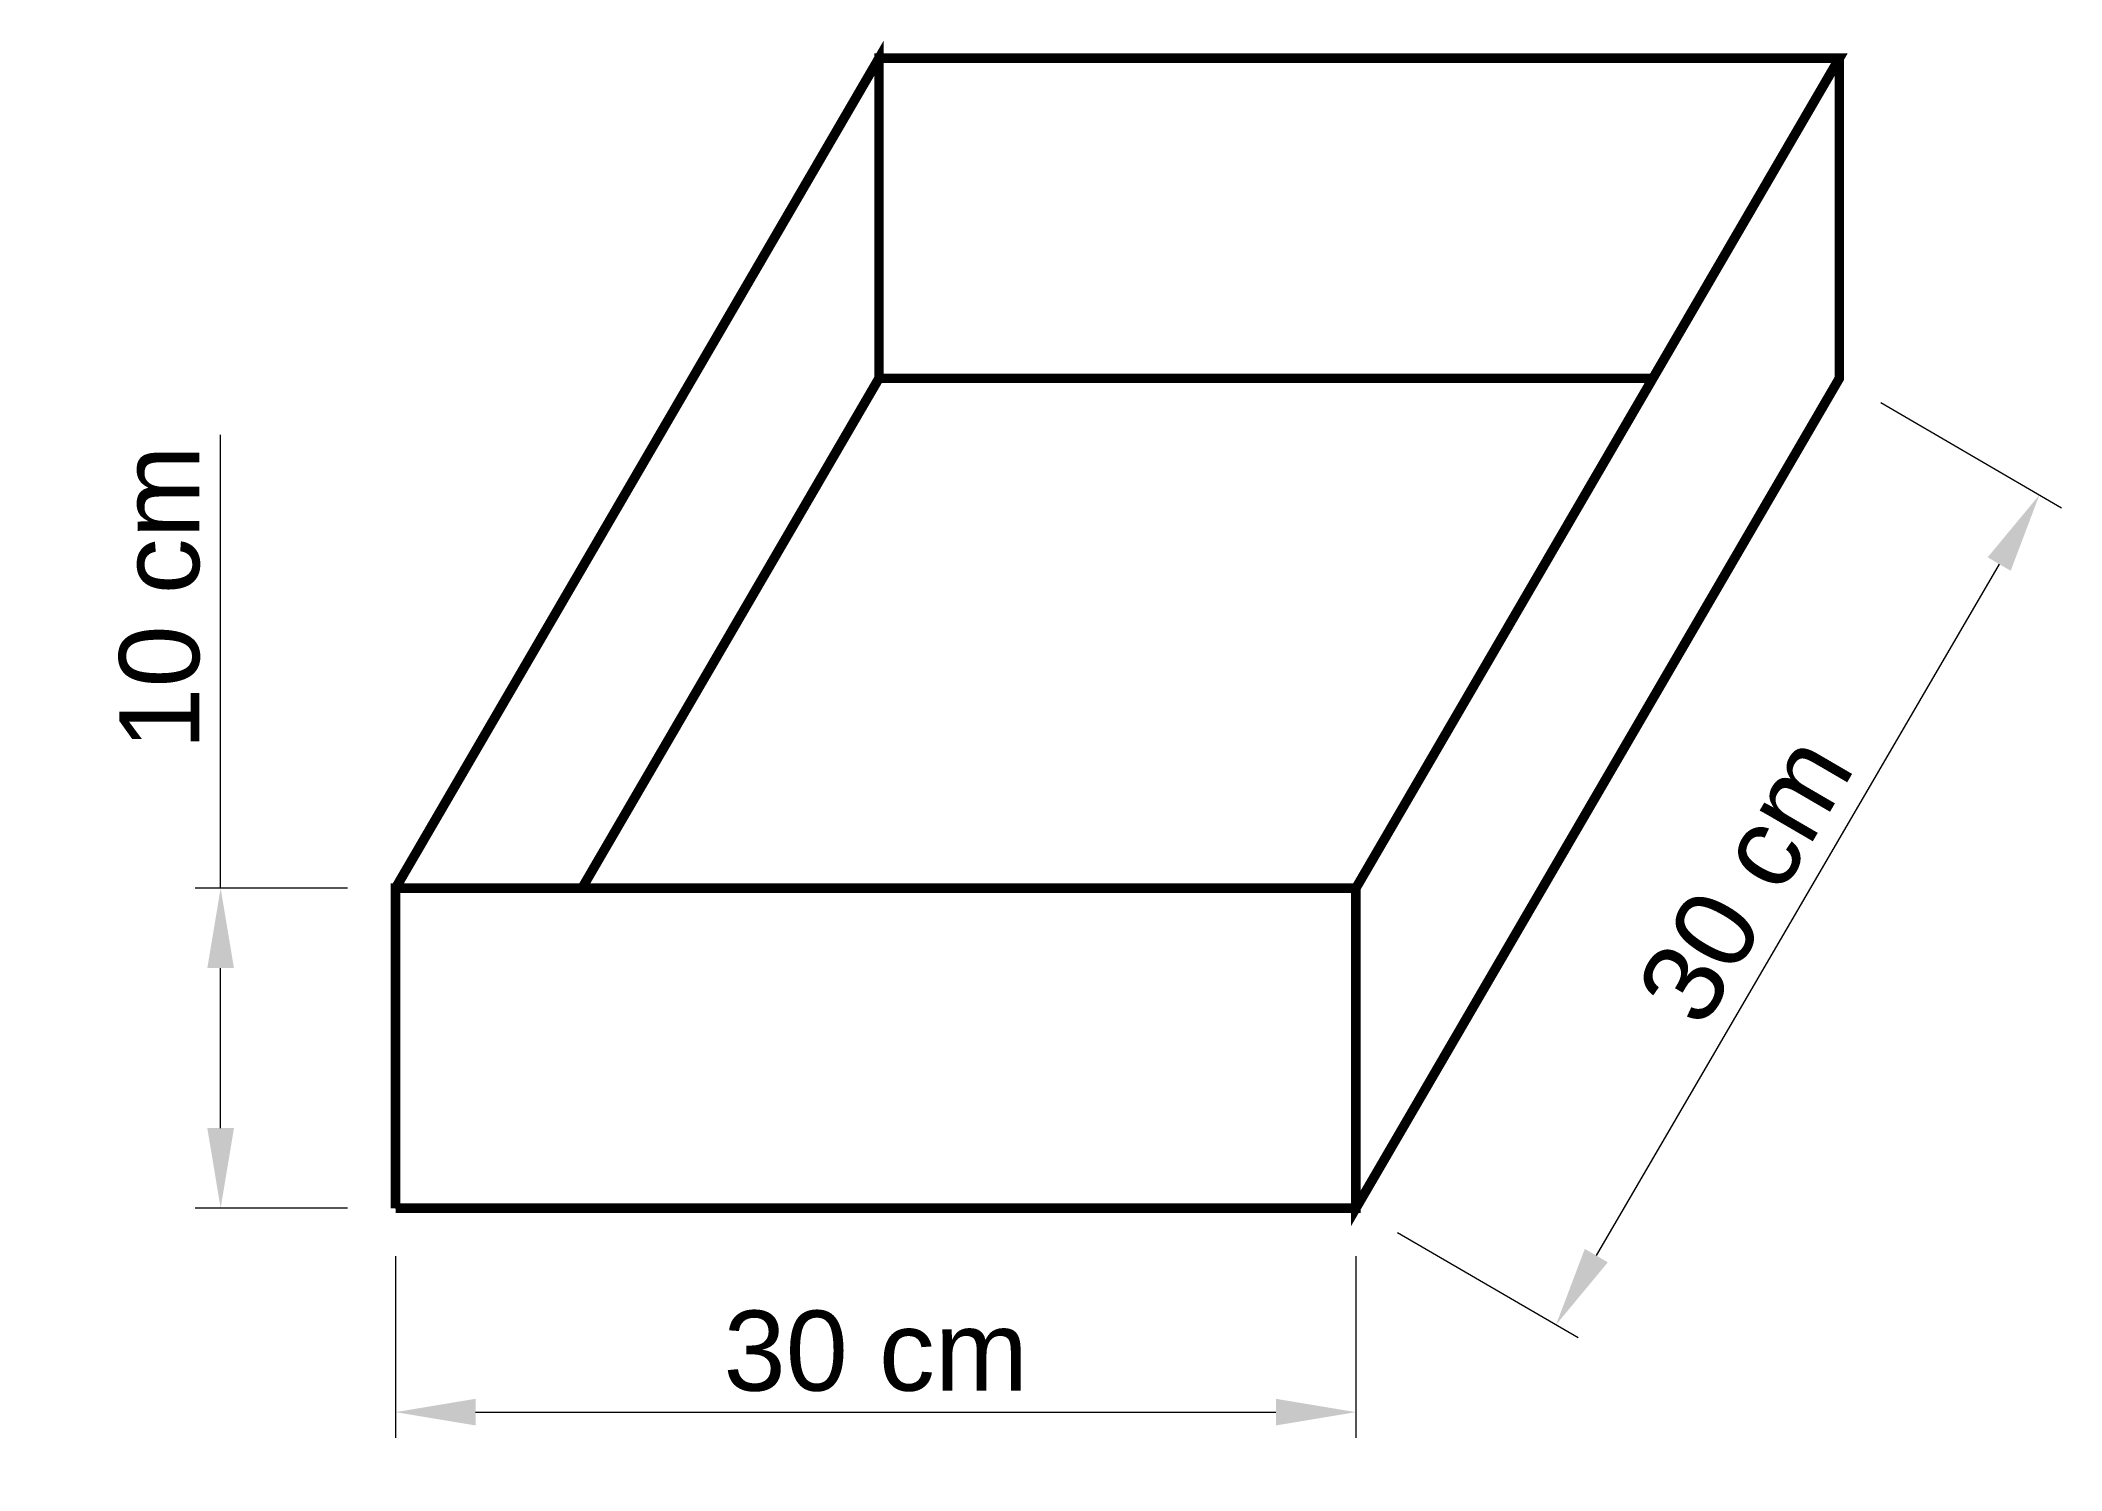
# Model space of a CAD drawing. Header units: millimetres. Extents: x 2013 to 40187, y -1301 to 14809.
# Drawn here: x 8141 to 8773, y 14363 to 14809 of the extents above; entities that cross this region are included whole.
import ezdxf

# ---------------------------------------------------------------- set-up
doc = ezdxf.new("R2010")
doc.units = ezdxf.units.MM
doc.layers.add('CapaCOTAS', color=252, linetype='Continuous')
doc.styles.get("Standard").update_dxf_attribs({"font": 'arial.ttf'})
doc.dimstyles.new('Redya_cm', dxfattribs={"dimtxt": 2.5, "dimasz": 2.5, "dimexe": 0.8, "dimexo": 1.5, "dimtad": 1, "dimlfac": 0.1, "dimtxsty": 'Standard', "dimcen": 0, "dimadec": 0, "dimazin": 0, "dimtfac": 1, "dimtmove": 0, "dimatfit": 3, "dimfxl": 1, "dimarcsym": 0})

# ---------------------------------------------------------------- blocks, each defined once
blk = doc.blocks.new('*D11')
at = {"layer": 'CapaCOTAS', "color": 0, "lineweight": -2, "transparency": 16777216}
for p, q in [((8716.22, 14696.28), (8772.68, 14663.39)), ((8753.18, 14645.82), (8627.34, 14429.8)), ((8565.21, 14437.06), (8621.67, 14404.17))]:
    blk.add_line(p, q, dxfattribs=at)
at = {"layer": 'CapaCOTAS', "color": 0, "transparency": 16777216}
for points in [[(8749.58, 14647.92), (8756.78, 14643.72), (8765.76, 14667.42)], [(8623.74, 14431.9), (8630.94, 14427.7), (8614.76, 14408.2)]]:
    blk.add_solid(points, dxfattribs=at)
at = {"layer": 'Defpoints', "color": 0, "transparency": 16777216}
for p in [(8703.26, 14703.83), (8552.25, 14444.61), (8614.76, 14408.2)]:
    blk.add_point(p, dxfattribs=at)
at = {"layer": 'CapaCOTAS', "color": 0, "transparency": 16777216, "insert": (8673.82, 14547.38), "char_height": 25, "attachment_point": 5, "rotation": 59.77806}
blk.add_mtext('30 cm', dxfattribs=at)
blk = doc.blocks.new('*D13')
at = {"layer": 'CapaCOTAS', "color": 0, "lineweight": -2, "transparency": 16777216}
for p, q in [((8252.25, 14429.61), (8252.25, 14372.9)), ((8552.25, 14429.61), (8552.25, 14372.9)), ((8277.25, 14380.9), (8527.25, 14380.9))]:
    blk.add_line(p, q, dxfattribs=at)
at = {"layer": 'CapaCOTAS', "color": 0, "transparency": 16777216}
for points in [[(8277.25, 14385.07), (8277.25, 14376.74), (8252.25, 14380.9)], [(8527.25, 14385.07), (8527.25, 14376.74), (8552.25, 14380.9)]]:
    blk.add_solid(points, dxfattribs=at)
at = {"layer": 'Defpoints', "color": 0, "transparency": 16777216}
for p in [(8252.25, 14444.61), (8552.25, 14444.61), (8552.25, 14380.9)]:
    blk.add_point(p, dxfattribs=at)
at = {"layer": 'CapaCOTAS', "color": 0, "transparency": 16777216, "insert": (8402.25, 14399.93), "char_height": 25, "attachment_point": 5}
blk.add_mtext('30 cm', dxfattribs=at)
blk = doc.blocks.new('*D15')
at = {"layer": 'CapaCOTAS', "color": 0, "lineweight": -2, "transparency": 16777216}
for p, q in [((8197.61, 14544.61), (8197.61, 14686.16)), ((8237.25, 14544.61), (8189.61, 14544.61)), ((8197.61, 14469.61), (8197.61, 14519.61)), ((8237.25, 14444.61), (8189.61, 14444.61))]:
    blk.add_line(p, q, dxfattribs=at)
at = {"layer": 'CapaCOTAS', "color": 0, "transparency": 16777216}
for points in [[(8193.44, 14519.61), (8201.77, 14519.61), (8197.61, 14544.61)], [(8193.44, 14469.61), (8201.77, 14469.61), (8197.61, 14444.61)]]:
    blk.add_solid(points, dxfattribs=at)
at = {"layer": 'Defpoints', "color": 0, "transparency": 16777216}
for p in [(8252.25, 14544.61), (8197.61, 14444.61), (8252.25, 14444.61)]:
    blk.add_point(p, dxfattribs=at)
at = {"layer": 'CapaCOTAS', "color": 0, "transparency": 16777216, "insert": (8178.59, 14635.38), "char_height": 25, "attachment_point": 5, "rotation": 90}
blk.add_mtext('10 cm', dxfattribs=at)

msp = doc.modelspace()

# ---------------------------------------------------------------- linework, layer by layer
for p, q in [((8403.258, 14803.832), (8252.252, 14544.607)), ((8703.258, 14803.832), (8403.258, 14803.832)), ((8403.258, 14703.832), (8403.258, 14803.832)), ((8703.258, 14803.832), (8552.252, 14544.607)), ((8703.258, 14703.832), (8703.258, 14803.832)), ((8552.252, 14444.607), (8703.258, 14703.832)), ((8552.252, 14544.607), (8252.252, 14544.607)), ((8252.252, 14544.607), (8252.252, 14444.607)), ((8552.252, 14444.607), (8552.252, 14544.607)), ((8252.252, 14444.607), (8552.252, 14444.607))]:
    msp.add_line(p, q)
at = {"const_width": 3}
msp.add_lwpolyline([(8252.252, 14444.607), (8552.252, 14444.607), (8552.252, 14544.607), (8252.252, 14544.607), (8252.252, 14444.607), (8252.252, 14544.607), (8403.258, 14803.832), (8403.258, 14703.832), (8310.505, 14544.607), (8403.258, 14703.832), (8645.005, 14703.832), (8403.258, 14703.832), (8403.258, 14803.832), (8703.258, 14803.832), (8552.252, 14544.607), (8552.252, 14444.607), (8703.258, 14703.832), (8703.258, 14803.832)], dxfattribs=at)

# ---------------------------------------------------------------- dimensions: what is measured, and where the dimension line sits
at = {"layer": 'CapaCOTAS'}
dim = msp.add_aligned_dim(p1=(8703.258, 14703.832), p2=(8552.252, 14444.607), distance=72.339, dimstyle='Redya_cm', override={"dimpost": ' cm'}, dxfattribs=at)
dim.commit()
dim.dimension.update_dxf_attribs({"geometry": '*D11', "text_midpoint": (8673.824, 14547.383)})
dim = msp.add_linear_dim(base=(8197.607, 14444.607), p1=(8252.252, 14544.607), p2=(8252.252, 14444.607), angle=90, dimstyle='Redya_cm', override={"dimpost": ' cm'}, dxfattribs=at)
dim.commit()
dim.dimension.update_dxf_attribs({"geometry": '*D15', "text_midpoint": (8197.607, 14635.383), "dimtype": 160})
dim = msp.add_linear_dim(base=(8552.252, 14380.903), p1=(8252.252, 14444.607), p2=(8552.252, 14444.607), dimstyle='Redya_cm', override={"dimpost": ' cm'}, dxfattribs=at)
dim.commit()
dim.dimension.update_dxf_attribs({"geometry": '*D13', "text_midpoint": (8402.252, 14399.926)})

doc.saveas('drawing.dxf')
